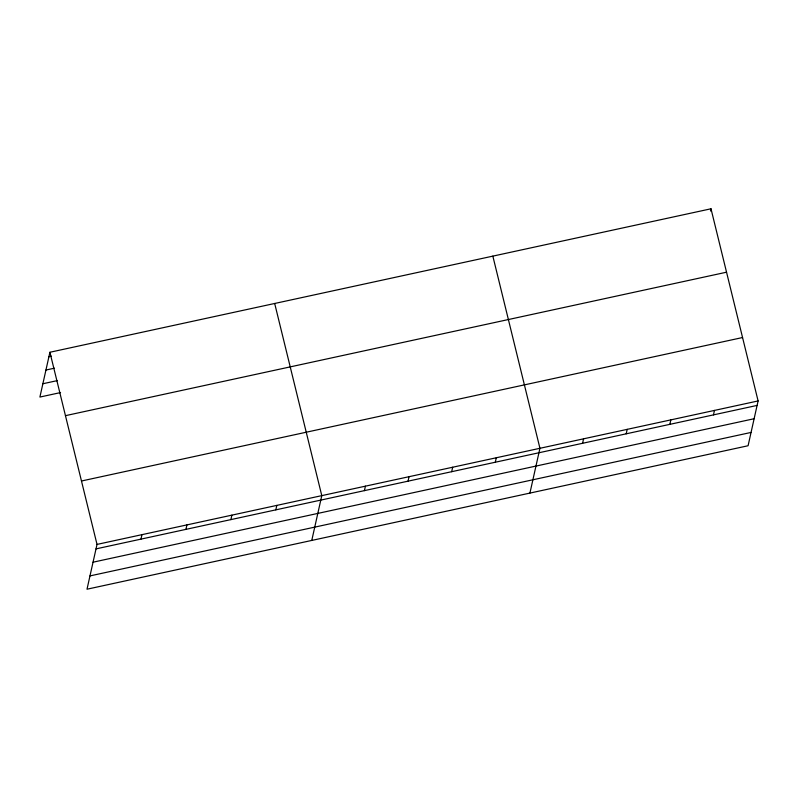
<?xml version="1.0" encoding="UTF-8"?>
<svg xmlns="http://www.w3.org/2000/svg" width="798" height="798" viewBox="0 0 798 798"><rect width="100%" height="100%" fill="white"/><g stroke="black" fill="none" stroke-linecap="round" stroke-linejoin="round"><path stroke-width="1.2" d="M49.915 352.257L97.017 544.416L87.002 589.213L748.085 445.743L758.1 400.945L710.998 208.787L49.915 352.257L39.9 397.055L60.558 392.576M140.967 539.129L141.964 534.66M185.924 529.373L186.922 524.904M230.871 519.618L231.879 515.149M275.829 509.862L276.826 505.393M311.769 540.436L321.784 495.638L274.682 303.469M364.417 490.64L365.414 486.162M408.047 481.174L409.045 476.695M451.678 471.698L452.675 467.229M495.309 462.232L496.306 457.753M529.922 493.094L539.937 448.286L492.845 256.128M582.57 443.289L583.577 438.82M626.201 433.823L627.208 429.354M710.499 211.021L710.998 208.787M669.841 424.356L670.839 419.878M713.472 414.89L714.469 410.411M48.917 356.726L51.341 356.197M45.935 370.033L54.444 368.187M42.873 383.748L57.456 380.586M65.456 415.668L726.539 272.198M81.476 481.004L742.559 337.534M97.017 544.416L758.1 400.945M96.009 548.884L757.103 405.414M93.037 562.201L754.12 418.731M89.975 575.907L751.058 432.436"/></g></svg>
